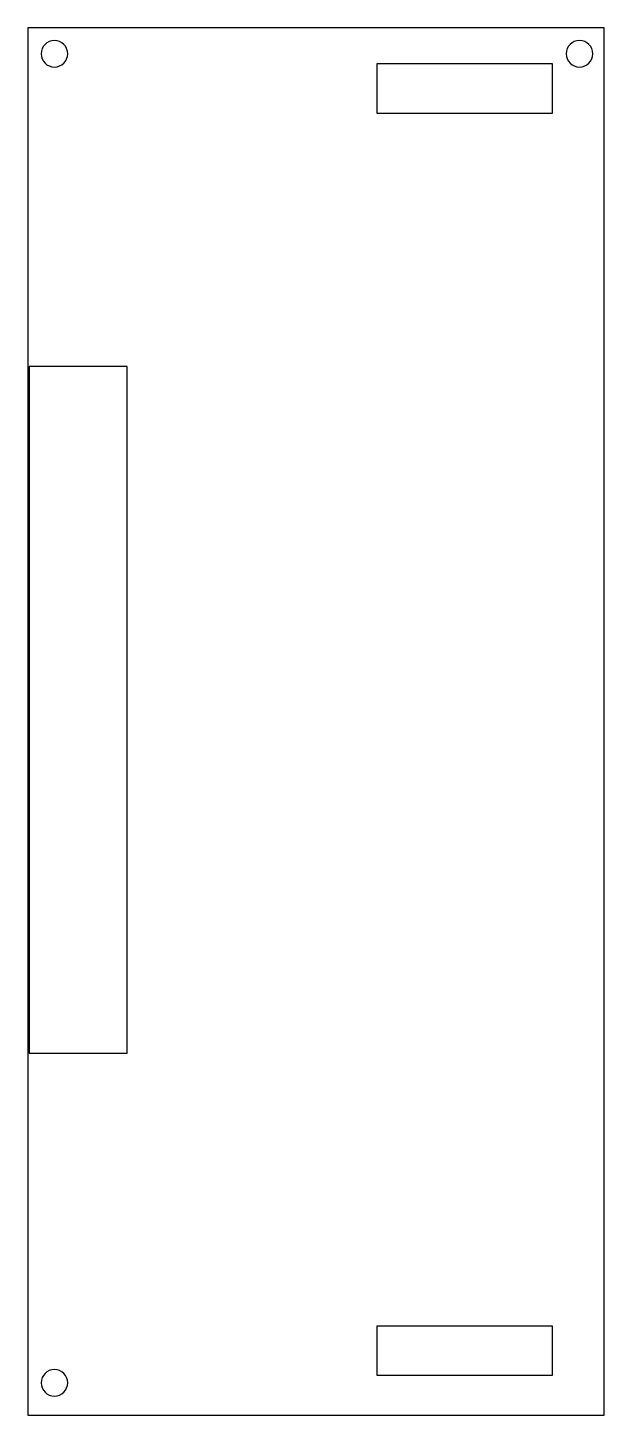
# Model space of a CAD drawing. Header units: millimetres. Extents: x 2.5 to 10.3, y -20.9 to -2.2.
import ezdxf

# ---------------------------------------------------------------- set-up
doc = ezdxf.new("R2010")
doc.units = ezdxf.units.MM
doc.layers.get('0').update_dxf_attribs({"linetype": 'CONTINUOUS'})

msp = doc.modelspace()

# ---------------------------------------------------------------- linework, layer by layer
for points in [[(10.285, -2.225), (2.514, -2.225), (2.514, -20.931), (10.285, -20.931)], [(9.585, -2.713), (7.218, -2.713), (7.218, -3.374), (9.585, -3.374)], [(3.854, -6.79), (2.531, -6.79), (2.531, -16.051), (3.854, -16.051)], [(9.585, -19.729), (7.218, -19.729), (7.218, -20.39), (9.585, -20.39)]]:
    msp.add_lwpolyline(points, close=True)
at = {"extrusion": (0, 0, -1)}
for centre in [(-2.873, -2.575), (-9.951, -2.575), (-2.873, -20.493)]:
    msp.add_circle(centre, 0.179, dxfattribs=at)

doc.saveas('drawing.dxf')
